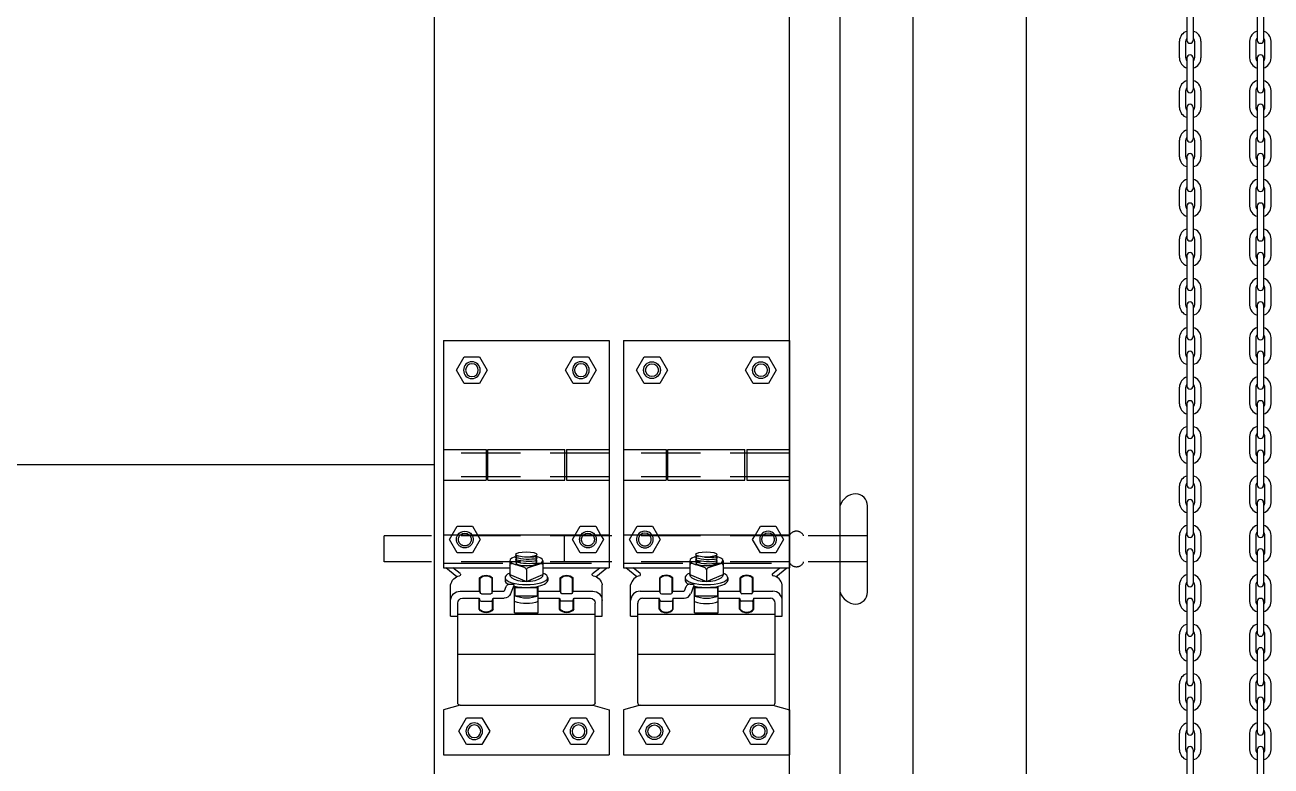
# Model space of a CAD drawing. Header units: millimetres. Extents: x 34479 to 326239, y 111570 to 168880.
# Drawn here: x 186425.3 to 186688.4, y 164869 to 165025.5 of the extents above; entities that cross this region are included whole.
import ezdxf

# ---------------------------------------------------------------- set-up
doc = ezdxf.new("R2010")
doc.units = ezdxf.units.MM
doc.header["$LTSCALE"] = 100
doc.header["$MEASUREMENT"] = 0
doc.linetypes.add('HIDDEN', pattern=[0.375, 0.25, -0.125])
doc.layers.get('0').update_dxf_attribs({"linetype": 'CONTINUOUS'})
doc.layers.add('FIN', color=8, linetype='CONTINUOUS')
doc.layers.add('OHD Frame', color=2, linetype='CONTINUOUS')

# ---------------------------------------------------------------- blocks, each defined once
blk = doc.blocks.new('사이드힌지 입면')
at = {"color": 8}
for p, q in [((0, 175), (70, 175)), ((0, 175), (0, 78.98)), ((70, 175), (70, 78.98)), ((0, 129), (18, 129)), ((18, 129), (18, 116)), ((18.75, 129), (51.25, 129)), ((18.75, 116), (18.75, 129)), ((51.25, 116), (51.25, 129)), ((52, 129), (70, 129)), ((52, 129), (52, 116)), ((0, 116), (18, 116)), ((18.75, 116), (51.25, 116)), ((52, 116), (70, 116)), ((91.5, 68.71), (91.5, 105.27)), ((103, 68.74), (103, 105.24)), ((0, 92.98), (70, 92.98)), ((30.53, 84.27), (30.64, 84.39)), ((0, 78.98), (28, 78.98)), ((5.65, 75.28), (1, 78.98)), ((7.03, 76.57), (4, 78.98)), ((28, 82.1), (28, 76.18)), ((34.14, 79.21), (28.91, 80.82)), ((30.13, 83.67), (30.83, 83.67)), ((30.85, 83.82), (30.53, 84.14)), ((30.53, 83.36), (30.85, 83.69)), ((30.85, 82.91), (30.53, 83.23)), ((30.53, 82.46), (30.85, 82.78)), ((30.85, 82), (30.53, 82.33)), ((30.53, 81.55), (30.85, 81.87)), ((30.85, 81.09), (30.53, 81.42)), ((30.66, 80.77), (30.85, 80.97)), ((35.86, 79.21), (41.09, 80.82)), ((39.12, 80.62), (39.47, 80.97)), ((39.47, 83.82), (39.15, 84.14)), ((39.15, 83.36), (39.47, 83.69)), ((39.47, 82.91), (39.15, 83.23)), ((39.15, 82.46), (39.47, 82.78)), ((39.47, 82), (39.15, 82.33)), ((39.15, 81.55), (39.47, 81.87)), ((39.47, 81.09), (39.15, 81.42)), ((39.45, 83.67), (39.87, 83.67)), ((42, 82.1), (42, 76.18)), ((42, 78.98), (70, 78.98)), ((62.97, 76.57), (66, 78.98)), ((64.35, 75.28), (69, 78.98)), ((15.25, 69.16), (15.25, 74.73)), ((15.5, 68.5), (15.5, 74.63)), ((20.5, 68.5), (20.5, 74.63)), ((20.75, 69.16), (20.75, 74.73)), ((26, 74.9), (26, 73.72)), ((28, 76.18), (35, 73.2)), ((35, 78.12), (35, 73.2)), ((35, 73.2), (42, 76.18)), ((44, 74.9), (44, 73.72)), ((49.25, 69.16), (49.25, 74.73)), ((49.5, 68.5), (49.5, 74.63)), ((54.5, 68.5), (54.5, 74.63)), ((54.75, 69.16), (54.75, 74.73)), ((3, 58.55), (3, 71.8)), ((7, 69.16), (15.25, 69.16)), ((20.75, 69.16), (25.55, 69.16)), ((21, 69.16), (25.55, 69.16)), ((26.26, 70.93), (25.55, 69.16)), ((28.12, 72.18), (29.26, 72.18)), ((29.72, 71.49), (28.34, 68.04)), ((30, 60.05), (30, 71.24)), ((30.25, 67.26), (30.25, 70.71)), ((30.25, 70.71), (39.75, 70.71)), ((39.75, 67.26), (39.75, 70.71)), ((40, 60.05), (40, 71.24)), ((40, 69.16), (49.25, 69.16)), ((54.75, 69.16), (63, 69.16)), ((67, 58.55), (67, 71.8)), ((6, 22), (6, 64.16)), ((8, 66.16), (15, 66.16)), ((15, 61.54), (15, 66.16)), ((15.25, 61.63), (15.25, 65.5)), ((15.75, 65), (20.25, 65)), ((16, 68), (20, 68)), ((20.75, 61.63), (20.75, 65.5)), ((21, 66.16), (25.55, 66.16)), ((21, 66.16), (25.55, 66.16)), ((21, 61.54), (21, 66.16)), ((21, 65.61), (21, 65.66)), ((30.25, 67.26), (39.75, 67.26)), ((40, 66.16), (49, 66.16)), ((49, 61.54), (49, 66.16)), ((49, 65.61), (49, 65.66)), ((49.25, 61.63), (49.25, 65.5)), ((54.25, 65), (49.75, 65)), ((54, 68), (50, 68)), ((54.75, 61.63), (54.75, 65.5)), ((55, 66.16), (62, 66.16)), ((55, 61.54), (55, 66.16)), ((64, 22), (64, 64.16)), ((3, 58.55), (6, 58.55)), ((6, 59.5), (64, 59.5)), ((30, 60.05), (40, 60.05)), ((64, 58.55), (67, 58.55)), ((6, 42.5), (64, 42.5)), ((7, 21), (0, 19)), ((0, 19), (0, 0)), ((7, 21), (63, 21)), ((63, 21), (70, 19)), ((70, 19), (70, 0)), ((0, 0), (70, 0))]:
    blk.add_line(p, q, dxfattribs=at)
at = {"color": 8, "linetype": 'HIDDEN'}
for p, q in [((70, 127.5), (0, 127.5)), ((70, 117.5), (0, 117.5)), ((70, 92.49), (-25, 92.49)), ((-25, 81.49), (-25, 92.49)), ((103, 92.49), (76, 92.49)), ((70, 81.49), (-25, 81.49)), ((0, 81), (70, 81)), ((103, 81.49), (76, 81.49))]:
    blk.add_line(p, q, dxfattribs=at)
at = {"color": 8}
for points in [[(15.25, 168.12), (18.5, 162.5), (15.25, 156.88), (8.75, 156.88), (5.5, 162.5), (8.75, 168.12)], [(61.25, 168.12), (64.5, 162.5), (61.25, 156.88), (54.75, 156.88), (51.5, 162.5), (54.75, 168.12)], [(16.25, 15.62), (19.5, 10), (16.25, 4.38), (9.75, 4.38), (6.5, 10), (9.75, 15.62)], [(60.25, 15.62), (63.5, 10), (60.25, 4.38), (53.75, 4.38), (50.5, 10), (53.75, 15.62)]]:
    blk.add_lwpolyline(points, close=True, dxfattribs=at)
for points in [[(3.65, 92.98), (5.75, 96.62), (12.25, 96.62), (14.35, 92.98)], [(55.65, 92.98), (57.75, 96.62), (64.25, 96.62), (66.35, 92.98)]]:
    blk.add_lwpolyline(points, dxfattribs=at)
at = {"color": 8, "linetype": 'HIDDEN'}
for points in [[(14.35, 92.98), (15.5, 91), (12.25, 85.38), (5.75, 85.38), (2.5, 91), (3.65, 92.98)], [(66.35, 92.98), (67.5, 91), (64.25, 85.38), (57.75, 85.38), (54.5, 91), (55.65, 92.98)]]:
    blk.add_lwpolyline(points, dxfattribs=at)
at = {"color": 8}
for centre, radius in [((12, 162.5), 3.53), ((12, 162.5), 2.7), ((58, 162.5), 3.53), ((58, 162.5), 2.7), ((13, 10), 3.53), ((13, 10), 2.7), ((57, 10), 3.53), ((57, 10), 2.7)]:
    blk.add_circle(centre, radius, dxfattribs=at)
for centre, radius, start, end in [((98.25, 103.18), 7.07, 92.0158, 162.759), ((98, 105.24), 5, 0, 90), ((9, 91), 3.53, 33.9806, 146.0194), ((9, 91), 2.7, 47.0512, 132.9488), ((61, 91), 3.53, 33.9806, 146.0194), ((61, 91), 2.7, 47.0512, 132.9488), ((30.59, 84.21), 0.0908, 135, 225), ((36.08, 105.66), 22.18, 255.4144, 258.0189), ((39.21, 84.21), 0.0908, 171.3665, 225), ((28.81, 80.02), 0.811, 82.9492, 174.5861), ((30.59, 83.3), 0.0908, 135, 225), ((36.08, 104.76), 22.18, 255.4144, 278.8608), ((30.59, 82.39), 0.0908, 135, 225), ((36.08, 103.85), 22.18, 255.4144, 278.8608), ((30.59, 81.48), 0.0908, 135, 225), ((36.08, 102.94), 22.18, 255.4144, 278.8608), ((30.79, 83.75), 0.0908, 315, 45), ((30.79, 82.84), 0.0908, 315, 45), ((30.79, 81.94), 0.0908, 315, 45), ((30.79, 81.03), 0.0908, 315, 45), ((33.67, 77.96), 1.34, 7.0056, 69.4682), ((36.08, 105.66), 22.18, 265.0057, 278.8608), ((36.33, 77.96), 1.34, 110.5318, 172.9944), ((39.21, 83.3), 0.0908, 135, 225), ((39.21, 82.39), 0.0908, 135, 225), ((39.21, 81.48), 0.0908, 135, 225), ((39.41, 83.75), 0.0908, 315, 45), ((39.41, 82.84), 0.0908, 315, 45), ((39.41, 81.94), 0.0908, 315, 45), ((39.41, 81.03), 0.0908, 315, 45), ((41.19, 80.02), 0.811, 5.4139, 97.0508), ((7.87, 70.84), 4.96, 102.1217, 168.8588), ((6.72, 76.18), 0.5, 282.1217, 51.4669), ((18, 72.17), 3.76, 42.9905, 137.0095), ((18, 72.17), 3.51, 44.5745, 135.4255), ((52, 72.17), 3.76, 42.9905, 137.0095), ((52, 72.17), 3.51, 44.5745, 135.4255), ((63.28, 76.18), 0.5, 128.5331, 257.8783), ((62.13, 70.84), 4.96, 11.1412, 77.8783), ((7, 65.16), 4, 90, 180), ((14.41, 68.46), 1.09, 2.0148, 39.6589), ((16, 68.5), 0.5, 180, 270), ((20, 68.5), 0.5, 270, 0), ((21.59, 68.46), 1.09, 140.3411, 177.9852), ((28.12, 70.18), 2, 90, 158.125), ((29.26, 71.68), 0.5, 338.125, 90), ((48.41, 68.46), 1.09, 2.0148, 39.6589), ((50, 68.5), 0.5, 180, 270), ((54, 68.5), 0.5, 270, 360), ((55.59, 68.46), 1.09, 140.3411, 177.9852), ((63, 65.16), 4, 0, 90), ((98.25, 70.8), 7.07, 197.241, 267.9842), ((98, 68.74), 5, 270, 0), ((8, 64.16), 2, 90, 180), ((14.16, 65.46), 1.09, 2.0148, 39.6589), ((15.75, 65.5), 0.5, 180, 270), ((20.25, 65.5), 0.5, 270, 0), ((21.84, 65.46), 1.09, 140.3411, 177.9852), ((25.55, 69.16), 3, 270, 338.125), ((35, 80.29), 14.09, 249.2199, 290.7801), ((35, 78.01), 14.09, 249.2199, 290.7801), ((48.16, 65.46), 1.09, 2.0148, 39.6589), ((49.75, 65.5), 0.5, 180, 270), ((54.25, 65.5), 0.5, 270, 0), ((55.84, 65.46), 1.09, 140.3411, 177.9852), ((62, 64.16), 2, 0, 90), ((18, 63.81), 3.76, 217.0639, 322.9361), ((18, 63.81), 3.51, 218.4112, 321.5888), ((52, 63.81), 3.76, 217.0639, 322.9361), ((52, 63.81), 3.51, 218.4112, 321.5888), ((7, 22), 1, 180, 270), ((63, 22), 1, 270, 0)]:
    blk.add_arc(centre, radius, start, end, dxfattribs=at)
at = {"color": 8, "linetype": 'HIDDEN'}
for centre, radius, start, end in [((9, 91), 3.53, 146.0194, 33.9806), ((9, 91), 2.7, 132.9488, 47.0512), ((61, 91), 3.53, 146.0194, 33.9806), ((61, 91), 2.7, 132.9488, 47.0512), ((73, 91.25), 3.25, 22.4962, 157.5038), ((73, 82.73), 3.25, 202.4962, 337.5038)]:
    blk.add_arc(centre, radius, start, end, dxfattribs=at)
at = {"color": 8}
blk.add_ellipse((35, 84.67), major_axis=(-4.5, 0), ratio=0.246975, dxfattribs=at)
for centre, major_axis, ratio, start_param, end_param in [((35, 82.1), (-7, 0), 0.311178, 5.481577, 10.226387), ((35, 81.06), (-4.5, 0), 0.246975, 0.264484, 3.078253), ((35, 74.9), (-9, 0), 0.331338, 5.603511, 10.104452), ((35, 73.72), (-9, 0), 0.331338, 0, 0.583751), ((35, 73.72), (-9, 0), 0.331338, 0.935022, 3.141593)]:
    blk.add_ellipse(centre, major_axis=major_axis, ratio=ratio, start_param=start_param, end_param=end_param, dxfattribs=at)
at = {"color": 8, "extrusion": (0, 0, -1)}
blk.add_ellipse((35, 76.18), major_axis=(7, 0), ratio=0.426006, start_param=6.283185, end_param=9.424778, dxfattribs=at)
blk = doc.blocks.new('더블힌지입면')
at = {"color": 8}
for p, q in [((0, 175), (-70, 175)), ((-70, 175), (-70, 78.98)), ((0, 175), (0, 78.98)), ((-52, 129), (-70, 129)), ((-52, 129), (-52, 116)), ((-18.75, 129), (-51.25, 129)), ((-51.25, 116), (-51.25, 129)), ((-18.75, 116), (-18.75, 129)), ((0, 129), (-18, 129)), ((-18, 129), (-18, 116)), ((-52, 116), (-70, 116)), ((-18.75, 116), (-51.25, 116)), ((0, 116), (-18, 116)), ((0, 92.98), (-70, 92.98)), ((-30.53, 84.27), (-30.64, 84.39)), ((-42, 78.98), (-70, 78.98)), ((-64.35, 75.28), (-69, 78.98)), ((-62.97, 76.57), (-66, 78.98)), ((-42, 82.1), (-42, 76.18)), ((-35.86, 79.21), (-41.09, 80.82)), ((-39.45, 83.67), (-39.87, 83.67)), ((-39.47, 83.82), (-39.15, 84.14)), ((-39.15, 83.36), (-39.47, 83.69)), ((-39.47, 82.91), (-39.15, 83.23)), ((-39.15, 82.46), (-39.47, 82.78)), ((-39.47, 82), (-39.15, 82.33)), ((-39.15, 81.55), (-39.47, 81.87)), ((-39.47, 81.09), (-39.15, 81.42)), ((-39.12, 80.62), (-39.47, 80.97)), ((-34.14, 79.21), (-28.91, 80.82)), ((-30.85, 83.82), (-30.53, 84.14)), ((-30.53, 83.36), (-30.85, 83.69)), ((-30.85, 82.91), (-30.53, 83.23)), ((-30.53, 82.46), (-30.85, 82.78)), ((-30.85, 82), (-30.53, 82.33)), ((-30.53, 81.55), (-30.85, 81.87)), ((-30.85, 81.09), (-30.53, 81.42)), ((-30.66, 80.77), (-30.85, 80.97)), ((-30.13, 83.67), (-30.83, 83.67)), ((-28, 82.1), (-28, 76.18)), ((0, 78.98), (-28, 78.98)), ((-7.03, 76.57), (-4, 78.98)), ((-5.65, 75.28), (-1, 78.98)), ((-54.75, 69.16), (-54.75, 74.73)), ((-54.5, 68.5), (-54.5, 74.63)), ((-49.5, 68.5), (-49.5, 74.63)), ((-49.25, 69.16), (-49.25, 74.73)), ((-44, 74.9), (-44, 73.72)), ((-35, 73.2), (-42, 76.18)), ((-35, 78.12), (-35, 73.2)), ((-28, 76.18), (-35, 73.2)), ((-26, 74.9), (-26, 73.72)), ((-20.75, 69.16), (-20.75, 74.73)), ((-20.5, 68.5), (-20.5, 74.63)), ((-15.5, 68.5), (-15.5, 74.63)), ((-15.25, 69.16), (-15.25, 74.73)), ((-67, 58.55), (-67, 71.8)), ((-54.75, 69.16), (-63, 69.16)), ((-40, 69.16), (-49.25, 69.16)), ((-40, 60.05), (-40, 71.24)), ((-39.75, 67.26), (-39.75, 70.71)), ((-30.25, 70.71), (-39.75, 70.71)), ((-30.25, 67.26), (-30.25, 70.71)), ((-30, 60.05), (-30, 71.24)), ((-29.72, 71.49), (-28.34, 68.04)), ((-28.12, 72.18), (-29.26, 72.18)), ((-26.26, 70.93), (-25.55, 69.16)), ((-21, 69.16), (-25.55, 69.16)), ((-20.75, 69.16), (-25.55, 69.16)), ((-7, 69.16), (-15.25, 69.16)), ((-3, 58.55), (-3, 71.8)), ((-64, 22), (-64, 64.16)), ((-55, 66.16), (-62, 66.16)), ((-55, 61.54), (-55, 66.16)), ((-54.75, 61.63), (-54.75, 65.5)), ((-54.25, 65), (-49.75, 65)), ((-54, 68), (-50, 68)), ((-49.25, 61.63), (-49.25, 65.5)), ((-40, 66.16), (-49, 66.16)), ((-49, 61.54), (-49, 66.16)), ((-49, 65.61), (-49, 65.66)), ((-30.25, 67.26), (-39.75, 67.26)), ((-21, 66.16), (-25.55, 66.16)), ((-21, 66.16), (-25.55, 66.16)), ((-21, 61.54), (-21, 66.16)), ((-21, 65.61), (-21, 65.66)), ((-20.75, 61.63), (-20.75, 65.5)), ((-15.75, 65), (-20.25, 65)), ((-16, 68), (-20, 68)), ((-15.25, 61.63), (-15.25, 65.5)), ((-8, 66.16), (-15, 66.16)), ((-15, 61.54), (-15, 66.16)), ((-6, 22), (-6, 64.16)), ((-64, 58.55), (-67, 58.55)), ((-6, 59.5), (-64, 59.5)), ((-30, 60.05), (-40, 60.05)), ((-3, 58.55), (-6, 58.55)), ((-6, 42.5), (-64, 42.5)), ((-63, 21), (-70, 19)), ((-70, 19), (-70, 0)), ((-7, 21), (-63, 21)), ((-7, 21), (0, 19)), ((0, 19), (0, 0)), ((0, 0), (-70, 0))]:
    blk.add_line(p, q, dxfattribs=at)
at = {"color": 8, "linetype": 'HIDDEN'}
for p, q in [((-70, 127.5), (0, 127.5)), ((-70, 117.5), (0, 117.5)), ((-70, 92.49), (25, 92.49)), ((25, 81.49), (25, 92.49)), ((-70, 81.49), (25, 81.49)), ((0, 81), (-70, 81))]:
    blk.add_line(p, q, dxfattribs=at)
at = {"color": 8}
for points in [[(-61.25, 168.12), (-64.5, 162.5), (-61.25, 156.88), (-54.75, 156.88), (-51.5, 162.5), (-54.75, 168.12)], [(-15.25, 168.12), (-18.5, 162.5), (-15.25, 156.88), (-8.75, 156.88), (-5.5, 162.5), (-8.75, 168.12)], [(-60.25, 15.62), (-63.5, 10), (-60.25, 4.38), (-53.75, 4.38), (-50.5, 10), (-53.75, 15.62)], [(-16.25, 15.62), (-19.5, 10), (-16.25, 4.38), (-9.75, 4.38), (-6.5, 10), (-9.75, 15.62)]]:
    blk.add_lwpolyline(points, close=True, dxfattribs=at)
for points in [[(-55.65, 92.98), (-57.75, 96.62), (-64.25, 96.62), (-66.35, 92.98)], [(-3.65, 92.98), (-5.75, 96.62), (-12.25, 96.62), (-14.35, 92.98)]]:
    blk.add_lwpolyline(points, dxfattribs=at)
at = {"color": 8, "linetype": 'HIDDEN'}
for points in [[(-66.35, 92.98), (-67.5, 91), (-64.25, 85.38), (-57.75, 85.38), (-54.5, 91), (-55.65, 92.98)], [(-14.35, 92.98), (-15.5, 91), (-12.25, 85.38), (-5.75, 85.38), (-2.5, 91), (-3.65, 92.98)]]:
    blk.add_lwpolyline(points, dxfattribs=at)
at = {"color": 8}
for centre, radius in [((-58, 162.5), 3.53), ((-58, 162.5), 2.7), ((-12, 162.5), 3.53), ((-12, 162.5), 2.7), ((-57, 10), 3.53), ((-57, 10), 2.7), ((-13, 10), 3.53), ((-13, 10), 2.7)]:
    blk.add_circle(centre, radius, dxfattribs=at)
at = {"color": 8, "linetype": 'HIDDEN'}
for centre, radius, start, end in [((-61, 91), 3.53, 146.0194, 33.9806), ((-61, 91), 2.7, 132.9488, 47.0512), ((-9, 91), 3.53, 146.0194, 33.9806), ((-9, 91), 2.7, 132.9488, 47.0512)]:
    blk.add_arc(centre, radius, start, end, dxfattribs=at)
at = {"color": 8}
for centre, radius, start, end in [((-61, 91), 3.53, 33.9806, 146.0194), ((-61, 91), 2.7, 47.0512, 132.9488), ((-9, 91), 3.53, 33.9806, 146.0194), ((-9, 91), 2.7, 47.0512, 132.9488), ((-39.21, 84.21), 0.0908, 315, 8.6335), ((-36.08, 105.66), 22.18, 281.9811, 284.5856), ((-30.59, 84.21), 0.0908, 315, 45), ((-41.19, 80.02), 0.811, 82.9492, 174.5861), ((-39.41, 83.75), 0.0908, 135, 225), ((-36.08, 105.66), 22.18, 261.1392, 274.9943), ((-36.08, 104.76), 22.18, 261.1392, 284.5856), ((-39.41, 82.84), 0.0908, 135, 225), ((-36.08, 103.85), 22.18, 261.1392, 284.5856), ((-39.41, 81.94), 0.0908, 135, 225), ((-36.08, 102.94), 22.18, 261.1392, 284.5856), ((-39.41, 81.03), 0.0908, 135, 225), ((-39.21, 83.3), 0.0908, 315, 45), ((-39.21, 82.39), 0.0908, 315, 45), ((-39.21, 81.48), 0.0908, 315, 45), ((-36.33, 77.96), 1.34, 7.0056, 69.4682), ((-33.67, 77.96), 1.34, 110.5318, 172.9944), ((-30.79, 83.75), 0.0908, 135, 225), ((-30.79, 82.84), 0.0908, 135, 225), ((-30.79, 81.94), 0.0908, 135, 225), ((-30.79, 81.03), 0.0908, 135, 225), ((-30.59, 83.3), 0.0908, 315, 45), ((-30.59, 82.39), 0.0908, 315, 45), ((-30.59, 81.48), 0.0908, 315, 45), ((-28.81, 80.02), 0.811, 5.4139, 97.0508), ((-62.13, 70.84), 4.96, 102.1217, 168.8588), ((-63.28, 76.18), 0.5, 282.1217, 51.4669), ((-52, 72.17), 3.76, 42.9905, 137.0095), ((-52, 72.17), 3.51, 44.5745, 135.4255), ((-18, 72.17), 3.76, 42.9905, 137.0095), ((-18, 72.17), 3.51, 44.5745, 135.4255), ((-6.72, 76.18), 0.5, 128.5331, 257.8783), ((-7.87, 70.84), 4.96, 11.1412, 77.8783), ((-63, 65.16), 4, 90, 180), ((-55.59, 68.46), 1.09, 2.0148, 39.6589), ((-54, 68.5), 0.5, 180, 270), ((-50, 68.5), 0.5, 270, 0), ((-48.41, 68.46), 1.09, 140.3411, 177.9852), ((-29.26, 71.68), 0.5, 90, 201.875), ((-28.12, 70.18), 2, 21.875, 90), ((-21.59, 68.46), 1.09, 2.0148, 39.6589), ((-20, 68.5), 0.5, 180, 270), ((-16, 68.5), 0.5, 270, 0), ((-14.41, 68.46), 1.09, 140.3411, 177.9852), ((-7, 65.16), 4, 0, 90), ((-62, 64.16), 2, 90, 180), ((-55.84, 65.46), 1.09, 2.0148, 39.6589), ((-54.25, 65.5), 0.5, 180, 270), ((-49.75, 65.5), 0.5, 270, 0), ((-48.16, 65.46), 1.09, 140.3411, 177.9852), ((-35, 80.29), 14.09, 249.2199, 290.7801), ((-35, 78.01), 14.09, 249.2199, 290.7801), ((-25.55, 69.16), 3, 201.875, 270), ((-21.84, 65.46), 1.09, 2.0148, 39.6589), ((-20.25, 65.5), 0.5, 180, 270), ((-15.75, 65.5), 0.5, 270, 0), ((-14.16, 65.46), 1.09, 140.3411, 177.9852), ((-8, 64.16), 2, 0, 90), ((-52, 63.81), 3.76, 217.0639, 322.9361), ((-52, 63.81), 3.51, 218.4112, 321.5888), ((-18, 63.81), 3.76, 217.0639, 322.9361), ((-18, 63.81), 3.51, 218.4112, 321.5888), ((-63, 22), 1, 180, 270), ((-7, 22), 1, 270, 0)]:
    blk.add_arc(centre, radius, start, end, dxfattribs=at)
at = {"color": 8, "extrusion": (0, 0, -1)}
for centre, major_axis, ratio, start_param, end_param in [((-35, 84.67), (-4.5, 0), 0.246975, 3.141593, 9.424778), ((-35, 82.1), (7, 0), 0.311178, -0.801609, 3.943201), ((-35, 81.06), (-4.5, 0), 0.246975, 3.406077, 6.219845), ((-35, 74.9), (9, 0), 0.331338, -0.679674, 3.821266), ((-35, 73.72), (-9, 0), 0.331338, 4.076615, 6.283185), ((-35, 73.72), (9, 0), 0.331338, 0, 0.583751)]:
    blk.add_ellipse(centre, major_axis=major_axis, ratio=ratio, start_param=start_param, end_param=end_param, dxfattribs=at)
at = {"color": 8}
blk.add_ellipse((-35, 76.18), major_axis=(-7, 0), ratio=0.426006, start_param=0, end_param=3.141593, dxfattribs=at)
at = {"xscale": -1}
blk.add_blockref('사이드힌지 입면', (-76.02, 0), dxfattribs=at)

msp = doc.modelspace()

# ---------------------------------------------------------------- linework, layer by layer
at = {"color": 3}
for p, q in [((186597.45, 163432.59, 0), (186597.45, 167289.71, 0)), ((186612.85, 163432.59, 0), (186612.85, 167289.71, 0)), ((186586.7, 163432.59, 0), (186586.7, 165982.59, 0)), ((186511.69, 164932.59, 0), (182086.72, 164932.59, 0))]:
    msp.add_line(p, q, dxfattribs=at)
at = {"color": 8, "linetype": 'Continuous'}
msp.add_line((186511.69, 165982.59, 0), (186511.69, 163455.11, 0), dxfattribs=at)
at = {"color": 7, "linetype": 'Continuous'}
for p, q in [((186670.61, 165028.94, 0), (186670.61, 165022.27, 0)), ((186671.94, 165028.94, 0), (186671.94, 165022.27, 0)), ((186685.48, 165028.94, 0), (186685.48, 165022.27, 0)), ((186686.82, 165028.94, 0), (186686.82, 165022.27, 0)), ((186669.04, 165018.51, 0), (186669.04, 165022.04, 0)), ((186670.38, 165018.51, 0), (186670.38, 165022.04, 0)), ((186672.24, 165022.04, 0), (186672.24, 165018.51, 0)), ((186673.58, 165022.04, 0), (186673.58, 165018.51, 0)), ((186683.85, 165022.04, 0), (186683.85, 165018.51, 0)), ((186685.18, 165022.04, 0), (186685.18, 165018.51, 0)), ((186687.05, 165018.51, 0), (186687.05, 165022.04, 0)), ((186688.38, 165018.51, 0), (186688.38, 165022.04, 0)), ((186670.61, 165018.51, 0), (186670.61, 165011.84, 0)), ((186671.94, 165018.51, 0), (186671.94, 165011.84, 0)), ((186685.48, 165018.51, 0), (186685.48, 165011.84, 0)), ((186686.82, 165018.51, 0), (186686.82, 165011.84, 0)), ((186669.04, 165008.07, 0), (186669.04, 165011.61, 0)), ((186670.38, 165008.07, 0), (186670.38, 165011.61, 0)), ((186672.24, 165011.61, 0), (186672.24, 165008.07, 0)), ((186673.58, 165011.61, 0), (186673.58, 165008.07, 0)), ((186683.85, 165011.61, 0), (186683.85, 165008.07, 0)), ((186685.18, 165011.61, 0), (186685.18, 165008.07, 0)), ((186687.05, 165008.07, 0), (186687.05, 165011.61, 0)), ((186688.38, 165008.07, 0), (186688.38, 165011.61, 0)), ((186670.61, 165008.07, 0), (186670.61, 165001.41, 0)), ((186671.94, 165008.07, 0), (186671.94, 165001.41, 0)), ((186685.48, 165008.07, 0), (186685.48, 165001.41, 0)), ((186686.82, 165008.07, 0), (186686.82, 165001.41, 0)), ((186669.04, 164997.64, 0), (186669.04, 165001.17, 0)), ((186670.38, 164997.64, 0), (186670.38, 165001.17, 0)), ((186672.24, 165001.17, 0), (186672.24, 164997.64, 0)), ((186673.58, 165001.17, 0), (186673.58, 164997.64, 0)), ((186683.85, 165001.17, 0), (186683.85, 164997.64, 0)), ((186685.18, 165001.17, 0), (186685.18, 164997.64, 0)), ((186687.05, 164997.64, 0), (186687.05, 165001.17, 0)), ((186688.38, 164997.64, 0), (186688.38, 165001.17, 0)), ((186670.61, 164997.64, 0), (186670.61, 164990.97, 0)), ((186671.94, 164997.64, 0), (186671.94, 164990.97, 0)), ((186685.48, 164997.64, 0), (186685.48, 164990.97, 0)), ((186686.82, 164997.64, 0), (186686.82, 164990.97, 0)), ((186669.04, 164987.21, 0), (186669.04, 164990.74, 0)), ((186670.38, 164987.21, 0), (186670.38, 164990.74, 0)), ((186672.24, 164990.74, 0), (186672.24, 164987.21, 0)), ((186673.58, 164990.74, 0), (186673.58, 164987.21, 0)), ((186683.85, 164990.74, 0), (186683.85, 164987.21, 0)), ((186685.18, 164990.74, 0), (186685.18, 164987.21, 0)), ((186687.05, 164987.21, 0), (186687.05, 164990.74, 0)), ((186688.38, 164987.21, 0), (186688.38, 164990.74, 0)), ((186670.61, 164987.21, 0), (186670.61, 164980.54, 0)), ((186671.94, 164987.21, 0), (186671.94, 164980.54, 0)), ((186685.48, 164987.21, 0), (186685.48, 164980.54, 0)), ((186686.82, 164987.21, 0), (186686.82, 164980.54, 0)), ((186669.04, 164976.77, 0), (186669.04, 164980.31, 0)), ((186670.38, 164976.77, 0), (186670.38, 164980.31, 0)), ((186672.24, 164980.31, 0), (186672.24, 164976.77, 0)), ((186673.58, 164980.31, 0), (186673.58, 164976.77, 0)), ((186683.85, 164980.31, 0), (186683.85, 164976.77, 0)), ((186685.18, 164980.31, 0), (186685.18, 164976.77, 0)), ((186687.05, 164976.77, 0), (186687.05, 164980.31, 0)), ((186688.38, 164976.77, 0), (186688.38, 164980.31, 0)), ((186670.61, 164976.77, 0), (186670.61, 164970.11, 0)), ((186671.94, 164976.77, 0), (186671.94, 164970.11, 0)), ((186685.48, 164976.77, 0), (186685.48, 164970.11, 0)), ((186686.82, 164976.77, 0), (186686.82, 164970.11, 0)), ((186669.04, 164966.34, 0), (186669.04, 164969.87, 0)), ((186670.38, 164966.34, 0), (186670.38, 164969.87, 0)), ((186672.24, 164969.87, 0), (186672.24, 164966.34, 0)), ((186673.58, 164969.87, 0), (186673.58, 164966.34, 0)), ((186683.85, 164969.87, 0), (186683.85, 164966.34, 0)), ((186685.18, 164969.87, 0), (186685.18, 164966.34, 0)), ((186687.05, 164966.34, 0), (186687.05, 164969.87, 0)), ((186688.38, 164966.34, 0), (186688.38, 164969.87, 0)), ((186670.61, 164966.34, 0), (186670.61, 164959.67, 0)), ((186671.94, 164966.34, 0), (186671.94, 164959.67, 0)), ((186685.48, 164966.34, 0), (186685.48, 164959.67, 0)), ((186686.82, 164966.34, 0), (186686.82, 164959.67, 0)), ((186669.04, 164955.91, 0), (186669.04, 164959.44, 0)), ((186670.38, 164955.91, 0), (186670.38, 164959.44, 0)), ((186672.24, 164959.44, 0), (186672.24, 164955.91, 0)), ((186673.58, 164959.44, 0), (186673.58, 164955.91, 0)), ((186683.85, 164959.44, 0), (186683.85, 164955.91, 0)), ((186685.18, 164959.44, 0), (186685.18, 164955.91, 0)), ((186687.05, 164955.91, 0), (186687.05, 164959.44, 0)), ((186688.38, 164955.91, 0), (186688.38, 164959.44, 0)), ((186670.61, 164955.91, 0), (186670.61, 164949.24, 0)), ((186671.94, 164955.91, 0), (186671.94, 164949.24, 0)), ((186685.48, 164955.91, 0), (186685.48, 164949.24, 0)), ((186686.82, 164955.91, 0), (186686.82, 164949.24, 0)), ((186669.04, 164945.47, 0), (186669.04, 164949.01, 0)), ((186670.38, 164945.47, 0), (186670.38, 164949.01, 0)), ((186672.24, 164949.01, 0), (186672.24, 164945.47, 0)), ((186673.58, 164949.01, 0), (186673.58, 164945.47, 0)), ((186683.85, 164949.01, 0), (186683.85, 164945.47, 0)), ((186685.18, 164949.01, 0), (186685.18, 164945.47, 0)), ((186687.05, 164945.47, 0), (186687.05, 164949.01, 0)), ((186688.38, 164945.47, 0), (186688.38, 164949.01, 0)), ((186670.61, 164945.47, 0), (186670.61, 164938.81, 0)), ((186671.94, 164945.47, 0), (186671.94, 164938.81, 0)), ((186685.48, 164945.47, 0), (186685.48, 164938.81, 0)), ((186686.82, 164945.47, 0), (186686.82, 164938.81, 0)), ((186669.04, 164935.04, 0), (186669.04, 164938.57, 0)), ((186670.38, 164935.04, 0), (186670.38, 164938.57, 0)), ((186672.24, 164938.57, 0), (186672.24, 164935.04, 0)), ((186673.58, 164938.57, 0), (186673.58, 164935.04, 0)), ((186683.85, 164938.57, 0), (186683.85, 164935.04, 0)), ((186685.18, 164938.57, 0), (186685.18, 164935.04, 0)), ((186687.05, 164935.04, 0), (186687.05, 164938.57, 0)), ((186688.38, 164935.04, 0), (186688.38, 164938.57, 0)), ((186670.61, 164935.04, 0), (186670.61, 164928.37, 0)), ((186671.94, 164935.04, 0), (186671.94, 164928.37, 0)), ((186685.48, 164935.04, 0), (186685.48, 164928.37, 0)), ((186686.82, 164935.04, 0), (186686.82, 164928.37, 0)), ((186669.04, 164924.61, 0), (186669.04, 164928.14, 0)), ((186670.38, 164924.61, 0), (186670.38, 164928.14, 0)), ((186672.24, 164928.14, 0), (186672.24, 164924.61, 0)), ((186673.58, 164928.14, 0), (186673.58, 164924.61, 0)), ((186683.85, 164928.14, 0), (186683.85, 164924.61, 0)), ((186685.18, 164928.14, 0), (186685.18, 164924.61, 0)), ((186687.05, 164924.61, 0), (186687.05, 164928.14, 0)), ((186688.38, 164924.61, 0), (186688.38, 164928.14, 0)), ((186670.61, 164924.61, 0), (186670.61, 164917.94, 0)), ((186671.94, 164924.61, 0), (186671.94, 164917.94, 0)), ((186685.48, 164924.61, 0), (186685.48, 164917.94, 0)), ((186686.82, 164924.61, 0), (186686.82, 164917.94, 0)), ((186669.04, 164914.17, 0), (186669.04, 164917.71, 0)), ((186670.38, 164914.17, 0), (186670.38, 164917.71, 0)), ((186672.24, 164917.71, 0), (186672.24, 164914.17, 0)), ((186673.58, 164917.71, 0), (186673.58, 164914.17, 0)), ((186683.85, 164917.71, 0), (186683.85, 164914.17, 0)), ((186685.18, 164917.71, 0), (186685.18, 164914.17, 0)), ((186687.05, 164914.17, 0), (186687.05, 164917.71, 0)), ((186688.38, 164914.17, 0), (186688.38, 164917.71, 0)), ((186670.61, 164914.17, 0), (186670.61, 164907.51, 0)), ((186671.94, 164914.17, 0), (186671.94, 164907.51, 0)), ((186685.48, 164914.17, 0), (186685.48, 164907.51, 0)), ((186686.82, 164914.17, 0), (186686.82, 164907.51, 0)), ((186669.04, 164903.74, 0), (186669.04, 164907.27, 0)), ((186670.38, 164903.74, 0), (186670.38, 164907.27, 0)), ((186672.24, 164907.27, 0), (186672.24, 164903.74, 0)), ((186673.58, 164907.27, 0), (186673.58, 164903.74, 0)), ((186683.85, 164907.27, 0), (186683.85, 164903.74, 0)), ((186685.18, 164907.27, 0), (186685.18, 164903.74, 0)), ((186687.05, 164903.74, 0), (186687.05, 164907.27, 0)), ((186688.38, 164903.74, 0), (186688.38, 164907.27, 0)), ((186670.61, 164903.74, 0), (186670.61, 164897.07, 0)), ((186671.94, 164903.74, 0), (186671.94, 164897.07, 0)), ((186685.48, 164903.74, 0), (186685.48, 164897.07, 0)), ((186686.82, 164903.74, 0), (186686.82, 164897.07, 0)), ((186669.04, 164893.31, 0), (186669.04, 164896.84, 0)), ((186670.38, 164893.31, 0), (186670.38, 164896.84, 0)), ((186672.24, 164896.84, 0), (186672.24, 164893.31, 0)), ((186673.58, 164896.84, 0), (186673.58, 164893.31, 0)), ((186683.85, 164896.84, 0), (186683.85, 164893.31, 0)), ((186685.18, 164896.84, 0), (186685.18, 164893.31, 0)), ((186687.05, 164893.31, 0), (186687.05, 164896.84, 0)), ((186688.38, 164893.31, 0), (186688.38, 164896.84, 0)), ((186670.61, 164893.31, 0), (186670.61, 164886.64, 0)), ((186671.94, 164893.31, 0), (186671.94, 164886.64, 0)), ((186685.48, 164893.31, 0), (186685.48, 164886.64, 0)), ((186686.82, 164893.31, 0), (186686.82, 164886.64, 0)), ((186669.04, 164882.87, 0), (186669.04, 164886.41, 0)), ((186670.38, 164882.87, 0), (186670.38, 164886.41, 0)), ((186672.24, 164886.41, 0), (186672.24, 164882.87, 0)), ((186673.58, 164886.41, 0), (186673.58, 164882.87, 0)), ((186683.85, 164886.41, 0), (186683.85, 164882.87, 0)), ((186685.18, 164886.41, 0), (186685.18, 164882.87, 0)), ((186687.05, 164882.87, 0), (186687.05, 164886.41, 0)), ((186688.38, 164882.87, 0), (186688.38, 164886.41, 0)), ((186670.61, 164882.87, 0), (186670.61, 164876.21, 0)), ((186671.94, 164882.87, 0), (186671.94, 164876.21, 0)), ((186685.48, 164882.87, 0), (186685.48, 164876.21, 0)), ((186686.82, 164882.87, 0), (186686.82, 164876.21, 0)), ((186669.04, 164872.44, 0), (186669.04, 164875.97, 0)), ((186670.38, 164872.44, 0), (186670.38, 164875.97, 0)), ((186672.24, 164875.97, 0), (186672.24, 164872.44, 0)), ((186673.58, 164875.97, 0), (186673.58, 164872.44, 0)), ((186683.85, 164875.97, 0), (186683.85, 164872.44, 0)), ((186685.18, 164875.97, 0), (186685.18, 164872.44, 0)), ((186687.05, 164872.44, 0), (186687.05, 164875.97, 0)), ((186688.38, 164872.44, 0), (186688.38, 164875.97, 0)), ((186670.61, 164872.44, 0), (186670.61, 164865.77, 0)), ((186671.94, 164872.44, 0), (186671.94, 164865.77, 0)), ((186685.48, 164872.44, 0), (186685.48, 164865.77, 0)), ((186686.82, 164872.44, 0), (186686.82, 164865.77, 0))]:
    msp.add_line(p, q, dxfattribs=at)
for centre, radius, start, end in [((186671.28, 165022.04, 0), 2.23, 106.4768, 180), ((186671.34, 165022.04, 0), 2.23, 0, 73.5232), ((186686.08, 165022.04, 0), 2.23, 106.4768, 180), ((186686.15, 165022.04, 0), 2.23, 0, 73.5232), ((186671.28, 165022.04, 0), 0.9, 134.9422, 180), ((186671.28, 165022.27, 0), 0.667, 180, 0), ((186671.34, 165022.04, 0), 0.9, 0, 45.0578), ((186686.08, 165022.04, 0), 0.9, 134.9422, 180), ((186686.15, 165022.27, 0), 0.667, 180, 0), ((186686.15, 165022.04, 0), 0.9, 0, 45.0578), ((186671.28, 165018.51, 0), 2.23, 180, 253.5232), ((186671.28, 165018.51, 0), 0.9, 180, 225.0578), ((186671.28, 165018.51, 0), 0.667, 0, 180), ((186671.34, 165018.51, 0), 2.23, 286.4768, 0), ((186671.34, 165018.51, 0), 0.9, 314.9422, 0), ((186686.08, 165018.51, 0), 2.23, 180, 253.5232), ((186686.08, 165018.51, 0), 0.9, 180, 225.0578), ((186686.15, 165018.51, 0), 0.667, 0, 180), ((186686.15, 165018.51, 0), 2.23, 286.4768, 0), ((186686.15, 165018.51, 0), 0.9, 314.9422, 0), ((186671.28, 165011.61, 0), 2.23, 106.4768, 180), ((186671.34, 165011.61, 0), 2.23, 0, 73.5232), ((186686.08, 165011.61, 0), 2.23, 106.4768, 180), ((186686.15, 165011.61, 0), 2.23, 0, 73.5232), ((186671.28, 165011.61, 0), 0.9, 134.9422, 180), ((186671.28, 165011.84, 0), 0.667, 180, 0), ((186671.34, 165011.61, 0), 0.9, 0, 45.0578), ((186686.08, 165011.61, 0), 0.9, 134.9422, 180), ((186686.15, 165011.84, 0), 0.667, 180, 0), ((186686.15, 165011.61, 0), 0.9, 0, 45.0578), ((186671.28, 165008.07, 0), 2.23, 180, 253.5232), ((186671.28, 165008.07, 0), 0.9, 180, 225.0578), ((186671.28, 165008.07, 0), 0.667, 0, 180), ((186671.34, 165008.07, 0), 2.23, 286.4768, 0), ((186671.34, 165008.07, 0), 0.9, 314.9422, 0), ((186686.08, 165008.07, 0), 2.23, 180, 253.5232), ((186686.08, 165008.07, 0), 0.9, 180, 225.0578), ((186686.15, 165008.07, 0), 0.667, 0, 180), ((186686.15, 165008.07, 0), 2.23, 286.4768, 0), ((186686.15, 165008.07, 0), 0.9, 314.9422, 0), ((186671.28, 165001.17, 0), 2.23, 106.4768, 180), ((186671.34, 165001.17, 0), 2.23, 0, 73.5232), ((186686.08, 165001.17, 0), 2.23, 106.4768, 180), ((186686.15, 165001.17, 0), 2.23, 0, 73.5232), ((186671.28, 165001.17, 0), 0.9, 134.9422, 180), ((186671.28, 165001.41, 0), 0.667, 180, 0), ((186671.34, 165001.17, 0), 0.9, 0, 45.0578), ((186686.08, 165001.17, 0), 0.9, 134.9422, 180), ((186686.15, 165001.41, 0), 0.667, 180, 0), ((186686.15, 165001.17, 0), 0.9, 0, 45.0578), ((186671.28, 164997.64, 0), 2.23, 180, 253.5232), ((186671.28, 164997.64, 0), 0.9, 180, 225.0578), ((186671.28, 164997.64, 0), 0.667, 0, 180), ((186671.34, 164997.64, 0), 2.23, 286.4768, 0), ((186671.34, 164997.64, 0), 0.9, 314.9422, 0), ((186686.08, 164997.64, 0), 2.23, 180, 253.5232), ((186686.08, 164997.64, 0), 0.9, 180, 225.0578), ((186686.15, 164997.64, 0), 0.667, 0, 180), ((186686.15, 164997.64, 0), 2.23, 286.4768, 0), ((186686.15, 164997.64, 0), 0.9, 314.9422, 0), ((186671.28, 164990.74, 0), 2.23, 106.4768, 180), ((186671.34, 164990.74, 0), 2.23, 0, 73.5232), ((186686.08, 164990.74, 0), 2.23, 106.4768, 180), ((186686.15, 164990.74, 0), 2.23, 0, 73.5232), ((186671.28, 164990.74, 0), 0.9, 134.9422, 180), ((186671.28, 164990.97, 0), 0.667, 180, 0), ((186671.34, 164990.74, 0), 0.9, 0, 45.0578), ((186686.08, 164990.74, 0), 0.9, 134.9422, 180), ((186686.15, 164990.97, 0), 0.667, 180, 0), ((186686.15, 164990.74, 0), 0.9, 0, 45.0578), ((186671.28, 164987.21, 0), 2.23, 180, 253.5232), ((186671.28, 164987.21, 0), 0.9, 180, 225.0578), ((186671.28, 164987.21, 0), 0.667, 0, 180), ((186671.34, 164987.21, 0), 2.23, 286.4768, 0), ((186671.34, 164987.21, 0), 0.9, 314.9422, 0), ((186686.08, 164987.21, 0), 2.23, 180, 253.5232), ((186686.08, 164987.21, 0), 0.9, 180, 225.0578), ((186686.15, 164987.21, 0), 0.667, 0, 180), ((186686.15, 164987.21, 0), 2.23, 286.4768, 0), ((186686.15, 164987.21, 0), 0.9, 314.9422, 0), ((186671.28, 164980.31, 0), 2.23, 106.4768, 180), ((186671.34, 164980.31, 0), 2.23, 0, 73.5232), ((186686.08, 164980.31, 0), 2.23, 106.4768, 180), ((186686.15, 164980.31, 0), 2.23, 0, 73.5232), ((186671.28, 164980.31, 0), 0.9, 134.9422, 180), ((186671.28, 164980.54, 0), 0.667, 180, 0), ((186671.34, 164980.31, 0), 0.9, 0, 45.0578), ((186686.08, 164980.31, 0), 0.9, 134.9422, 180), ((186686.15, 164980.54, 0), 0.667, 180, 0), ((186686.15, 164980.31, 0), 0.9, 0, 45.0578), ((186671.28, 164976.77, 0), 2.23, 180, 253.5232), ((186671.28, 164976.77, 0), 0.9, 180, 225.0578), ((186671.28, 164976.77, 0), 0.667, 0, 180), ((186671.34, 164976.77, 0), 2.23, 286.4768, 0), ((186671.34, 164976.77, 0), 0.9, 314.9422, 0), ((186686.08, 164976.77, 0), 2.23, 180, 253.5232), ((186686.08, 164976.77, 0), 0.9, 180, 225.0578), ((186686.15, 164976.77, 0), 0.667, 0, 180), ((186686.15, 164976.77, 0), 2.23, 286.4768, 0), ((186686.15, 164976.77, 0), 0.9, 314.9422, 0), ((186671.28, 164969.87, 0), 2.23, 106.4768, 180), ((186671.34, 164969.87, 0), 2.23, 0, 73.5232), ((186686.08, 164969.87, 0), 2.23, 106.4768, 180), ((186686.15, 164969.87, 0), 2.23, 0, 73.5232), ((186671.28, 164969.87, 0), 0.9, 134.9422, 180), ((186671.28, 164970.11, 0), 0.667, 180, 0), ((186671.28, 164970.11, 0), 0.667, 180, 0), ((186671.34, 164969.87, 0), 0.9, 0, 45.0578), ((186686.08, 164969.87, 0), 0.9, 134.9422, 180), ((186686.15, 164970.11, 0), 0.667, 180, 0), ((186686.15, 164970.11, 0), 0.667, 180, 0), ((186686.15, 164969.87, 0), 0.9, 0, 45.0578), ((186671.28, 164966.34, 0), 2.23, 180, 253.5232), ((186671.28, 164966.34, 0), 0.9, 180, 225.0578), ((186671.28, 164966.34, 0), 0.667, 0, 180), ((186671.34, 164966.34, 0), 2.23, 286.4768, 0), ((186671.34, 164966.34, 0), 0.9, 314.9422, 0), ((186686.08, 164966.34, 0), 2.23, 180, 253.5232), ((186686.08, 164966.34, 0), 0.9, 180, 225.0578), ((186686.15, 164966.34, 0), 0.667, 0, 180), ((186686.15, 164966.34, 0), 2.23, 286.4768, 0), ((186686.15, 164966.34, 0), 0.9, 314.9422, 0), ((186671.28, 164959.44, 0), 2.23, 106.4768, 180), ((186671.34, 164959.44, 0), 2.23, 0, 73.5232), ((186686.08, 164959.44, 0), 2.23, 106.4768, 180), ((186686.15, 164959.44, 0), 2.23, 0, 73.5232), ((186671.28, 164959.44, 0), 0.9, 134.9422, 180), ((186671.28, 164959.67, 0), 0.667, 180, 0), ((186671.34, 164959.44, 0), 0.9, 0, 45.0578), ((186686.08, 164959.44, 0), 0.9, 134.9422, 180), ((186686.15, 164959.67, 0), 0.667, 180, 0), ((186686.15, 164959.44, 0), 0.9, 0, 45.0578), ((186671.28, 164955.91, 0), 2.23, 180, 253.5232), ((186671.28, 164955.91, 0), 0.9, 180, 225.0578), ((186671.28, 164955.91, 0), 0.667, 0, 180), ((186671.34, 164955.91, 0), 2.23, 286.4768, 0), ((186671.34, 164955.91, 0), 0.9, 314.9422, 0), ((186686.08, 164955.91, 0), 2.23, 180, 253.5232), ((186686.08, 164955.91, 0), 0.9, 180, 225.0578), ((186686.15, 164955.91, 0), 0.667, 0, 180), ((186686.15, 164955.91, 0), 2.23, 286.4768, 0), ((186686.15, 164955.91, 0), 0.9, 314.9422, 0), ((186671.28, 164949.01, 0), 2.23, 106.4768, 180), ((186671.34, 164949.01, 0), 2.23, 0, 73.5232), ((186686.08, 164949.01, 0), 2.23, 106.4768, 180), ((186686.15, 164949.01, 0), 2.23, 0, 73.5232), ((186671.28, 164949.01, 0), 0.9, 134.9422, 180), ((186671.28, 164949.24, 0), 0.667, 180, 0), ((186671.34, 164949.01, 0), 0.9, 0, 45.0578), ((186686.08, 164949.01, 0), 0.9, 134.9422, 180), ((186686.15, 164949.24, 0), 0.667, 180, 0), ((186686.15, 164949.01, 0), 0.9, 0, 45.0578), ((186671.28, 164945.47, 0), 2.23, 180, 253.5232), ((186671.28, 164945.47, 0), 0.9, 180, 225.0578), ((186671.28, 164945.47, 0), 0.667, 0, 180), ((186671.34, 164945.47, 0), 2.23, 286.4768, 0), ((186671.34, 164945.47, 0), 0.9, 314.9422, 0), ((186686.08, 164945.47, 0), 2.23, 180, 253.5232), ((186686.08, 164945.47, 0), 0.9, 180, 225.0578), ((186686.15, 164945.47, 0), 0.667, 0, 180), ((186686.15, 164945.47, 0), 2.23, 286.4768, 0), ((186686.15, 164945.47, 0), 0.9, 314.9422, 0), ((186671.28, 164938.57, 0), 2.23, 106.4768, 180), ((186671.28, 164938.57, 0), 0.9, 134.9422, 180), ((186671.34, 164938.57, 0), 2.23, 0, 73.5232), ((186671.34, 164938.57, 0), 0.9, 0, 45.0578), ((186686.08, 164938.57, 0), 2.23, 106.4768, 180), ((186686.08, 164938.57, 0), 0.9, 134.9422, 180), ((186686.15, 164938.57, 0), 2.23, 0, 73.5232), ((186686.15, 164938.57, 0), 0.9, 0, 45.0578), ((186671.28, 164938.81, 0), 0.667, 180, 0), ((186686.15, 164938.81, 0), 0.667, 180, 0), ((186671.28, 164935.04, 0), 2.23, 180, 253.5232), ((186671.28, 164935.04, 0), 0.9, 180, 225.0578), ((186671.28, 164935.04, 0), 0.667, 0, 180), ((186671.34, 164935.04, 0), 2.23, 286.4768, 0), ((186671.34, 164935.04, 0), 0.9, 314.9422, 0), ((186686.08, 164935.04, 0), 2.23, 180, 253.5232), ((186686.08, 164935.04, 0), 0.9, 180, 225.0578), ((186686.15, 164935.04, 0), 0.667, 0, 180), ((186686.15, 164935.04, 0), 2.23, 286.4768, 0), ((186686.15, 164935.04, 0), 0.9, 314.9422, 0), ((186671.28, 164928.14, 0), 2.23, 106.4768, 180), ((186671.28, 164928.14, 0), 0.9, 134.9422, 180), ((186671.34, 164928.14, 0), 2.23, 0, 73.5232), ((186671.34, 164928.14, 0), 0.9, 0, 45.0578), ((186686.08, 164928.14, 0), 2.23, 106.4768, 180), ((186686.08, 164928.14, 0), 0.9, 134.9422, 180), ((186686.15, 164928.14, 0), 2.23, 0, 73.5232), ((186686.15, 164928.14, 0), 0.9, 0, 45.0578), ((186671.28, 164928.37, 0), 0.667, 180, 0), ((186686.15, 164928.37, 0), 0.667, 180, 0), ((186671.28, 164924.61, 0), 2.23, 180, 253.5232), ((186671.28, 164924.61, 0), 0.9, 180, 225.0578), ((186671.28, 164924.61, 0), 0.667, 0, 180), ((186671.34, 164924.61, 0), 2.23, 286.4768, 0), ((186671.34, 164924.61, 0), 0.9, 314.9422, 0), ((186686.08, 164924.61, 0), 2.23, 180, 253.5232), ((186686.08, 164924.61, 0), 0.9, 180, 225.0578), ((186686.15, 164924.61, 0), 0.667, 0, 180), ((186686.15, 164924.61, 0), 2.23, 286.4768, 0), ((186686.15, 164924.61, 0), 0.9, 314.9422, 0), ((186671.28, 164917.71, 0), 2.23, 106.4768, 180), ((186671.28, 164917.71, 0), 0.9, 134.9422, 180), ((186671.34, 164917.71, 0), 2.23, 0, 73.5232), ((186671.34, 164917.71, 0), 0.9, 0, 45.0578), ((186686.08, 164917.71, 0), 2.23, 106.4768, 180), ((186686.08, 164917.71, 0), 0.9, 134.9422, 180), ((186686.15, 164917.71, 0), 2.23, 0, 73.5232), ((186686.15, 164917.71, 0), 0.9, 0, 45.0578), ((186671.28, 164917.94, 0), 0.667, 180, 0), ((186686.15, 164917.94, 0), 0.667, 180, 0), ((186671.28, 164914.17, 0), 2.23, 180, 253.5232), ((186671.28, 164914.17, 0), 0.9, 180, 225.0578), ((186671.28, 164914.17, 0), 0.667, 0, 180), ((186671.34, 164914.17, 0), 2.23, 286.4768, 0), ((186671.34, 164914.17, 0), 0.9, 314.9422, 0), ((186686.08, 164914.17, 0), 2.23, 180, 253.5232), ((186686.08, 164914.17, 0), 0.9, 180, 225.0578), ((186686.15, 164914.17, 0), 0.667, 0, 180), ((186686.15, 164914.17, 0), 2.23, 286.4768, 0), ((186686.15, 164914.17, 0), 0.9, 314.9422, 0), ((186671.28, 164907.27, 0), 2.23, 106.4768, 180), ((186671.28, 164907.27, 0), 0.9, 134.9422, 180), ((186671.34, 164907.27, 0), 2.23, 0, 73.5232), ((186671.34, 164907.27, 0), 0.9, 0, 45.0578), ((186686.08, 164907.27, 0), 2.23, 106.4768, 180), ((186686.08, 164907.27, 0), 0.9, 134.9422, 180), ((186686.15, 164907.27, 0), 2.23, 0, 73.5232), ((186686.15, 164907.27, 0), 0.9, 0, 45.0578), ((186671.28, 164907.51, 0), 0.667, 180, 0), ((186671.28, 164907.51, 0), 0.667, 180, 0), ((186686.15, 164907.51, 0), 0.667, 180, 0), ((186686.15, 164907.51, 0), 0.667, 180, 0), ((186671.28, 164903.74, 0), 2.23, 180, 253.5232), ((186671.28, 164903.74, 0), 2.23, 180, 253.5232), ((186671.28, 164903.74, 0), 0.9, 180, 225.0578), ((186671.28, 164903.74, 0), 0.9, 180, 225.0578), ((186671.28, 164903.74, 0), 0.667, 0, 180), ((186671.28, 164903.74, 0), 0.667, 0, 180), ((186671.34, 164903.74, 0), 2.23, 286.4768, 0), ((186671.34, 164903.74, 0), 0.9, 314.9422, 0), ((186671.34, 164903.74, 0), 2.23, 286.4768, 0), ((186671.34, 164903.74, 0), 0.9, 314.9422, 0), ((186686.08, 164903.74, 0), 2.23, 180, 253.5232), ((186686.08, 164903.74, 0), 2.23, 180, 253.5232), ((186686.08, 164903.74, 0), 0.9, 180, 225.0578), ((186686.08, 164903.74, 0), 0.9, 180, 225.0578), ((186686.15, 164903.74, 0), 0.667, 0, 180), ((186686.15, 164903.74, 0), 0.667, 0, 180), ((186686.15, 164903.74, 0), 2.23, 286.4768, 0), ((186686.15, 164903.74, 0), 0.9, 314.9422, 0), ((186686.15, 164903.74, 0), 2.23, 286.4768, 0), ((186686.15, 164903.74, 0), 0.9, 314.9422, 0), ((186671.28, 164896.84, 0), 2.23, 106.4768, 180), ((186671.28, 164896.84, 0), 0.9, 134.9422, 180), ((186671.28, 164897.07, 0), 0.667, 180, 0), ((186671.34, 164896.84, 0), 2.23, 0, 73.5232), ((186671.34, 164896.84, 0), 0.9, 0, 45.0578), ((186686.08, 164896.84, 0), 2.23, 106.4768, 180), ((186686.08, 164896.84, 0), 0.9, 134.9422, 180), ((186686.15, 164897.07, 0), 0.667, 180, 0), ((186686.15, 164896.84, 0), 2.23, 0, 73.5232), ((186686.15, 164896.84, 0), 0.9, 0, 45.0578), ((186671.28, 164893.31, 0), 2.23, 180, 253.5232), ((186671.28, 164893.31, 0), 0.9, 180, 225.0578), ((186671.28, 164893.31, 0), 0.667, 0, 180), ((186671.34, 164893.31, 0), 2.23, 286.4768, 0), ((186671.34, 164893.31, 0), 0.9, 314.9422, 0), ((186686.08, 164893.31, 0), 2.23, 180, 253.5232), ((186686.08, 164893.31, 0), 0.9, 180, 225.0578), ((186686.15, 164893.31, 0), 0.667, 0, 180), ((186686.15, 164893.31, 0), 2.23, 286.4768, 0), ((186686.15, 164893.31, 0), 0.9, 314.9422, 0), ((186671.28, 164886.41, 0), 2.23, 106.4768, 180), ((186671.28, 164886.41, 0), 0.9, 134.9422, 180), ((186671.28, 164886.64, 0), 0.667, 180, 0), ((186671.34, 164886.41, 0), 2.23, 0, 73.5232), ((186671.34, 164886.41, 0), 0.9, 0, 45.0578), ((186686.08, 164886.41, 0), 2.23, 106.4768, 180), ((186686.08, 164886.41, 0), 0.9, 134.9422, 180), ((186686.15, 164886.64, 0), 0.667, 180, 0), ((186686.15, 164886.41, 0), 2.23, 0, 73.5232), ((186686.15, 164886.41, 0), 0.9, 0, 45.0578), ((186671.28, 164882.87, 0), 2.23, 180, 253.5232), ((186671.28, 164882.87, 0), 0.9, 180, 225.0578), ((186671.28, 164882.87, 0), 0.667, 0, 180), ((186671.34, 164882.87, 0), 2.23, 286.4768, 0), ((186671.34, 164882.87, 0), 0.9, 314.9422, 0), ((186686.08, 164882.87, 0), 2.23, 180, 253.5232), ((186686.08, 164882.87, 0), 0.9, 180, 225.0578), ((186686.15, 164882.87, 0), 0.667, 0, 180), ((186686.15, 164882.87, 0), 2.23, 286.4768, 0), ((186686.15, 164882.87, 0), 0.9, 314.9422, 0), ((186671.28, 164875.97, 0), 2.23, 106.4768, 180), ((186671.28, 164875.97, 0), 0.9, 134.9422, 180), ((186671.28, 164876.21, 0), 0.667, 180, 0), ((186671.34, 164875.97, 0), 2.23, 0, 73.5232), ((186671.34, 164875.97, 0), 0.9, 0, 45.0578), ((186686.08, 164875.97, 0), 2.23, 106.4768, 180), ((186686.08, 164875.97, 0), 0.9, 134.9422, 180), ((186686.15, 164876.21, 0), 0.667, 180, 0), ((186686.15, 164875.97, 0), 2.23, 0, 73.5232), ((186686.15, 164875.97, 0), 0.9, 0, 45.0578), ((186671.28, 164872.44, 0), 2.23, 180, 253.5232), ((186671.28, 164872.44, 0), 0.9, 180, 225.0578), ((186671.28, 164872.44, 0), 0.667, 0, 180), ((186671.34, 164872.44, 0), 2.23, 286.4768, 0), ((186671.34, 164872.44, 0), 0.9, 314.9422, 0), ((186686.08, 164872.44, 0), 2.23, 180, 253.5232), ((186686.08, 164872.44, 0), 0.9, 180, 225.0578), ((186686.15, 164872.44, 0), 0.667, 0, 180), ((186686.15, 164872.44, 0), 2.23, 286.4768, 0), ((186686.15, 164872.44, 0), 0.9, 314.9422, 0)]:
    msp.add_arc(centre, radius, start, end, dxfattribs=at)
at = {"layer": 'OHD Frame', "color": 1}
msp.add_line((186636.7, 167457.59, 0), (186636.7, 163432.59, 0), dxfattribs=at)

# ---------------------------------------------------------------- block references
at = {"layer": 'FIN', "color": 0, "xscale": -0.5, "yscale": 0.5, "zscale": 0.5}
msp.add_blockref('더블힌지입면', (186513.69, 164871.34, 0), dxfattribs=at)

doc.saveas('drawing.dxf')
